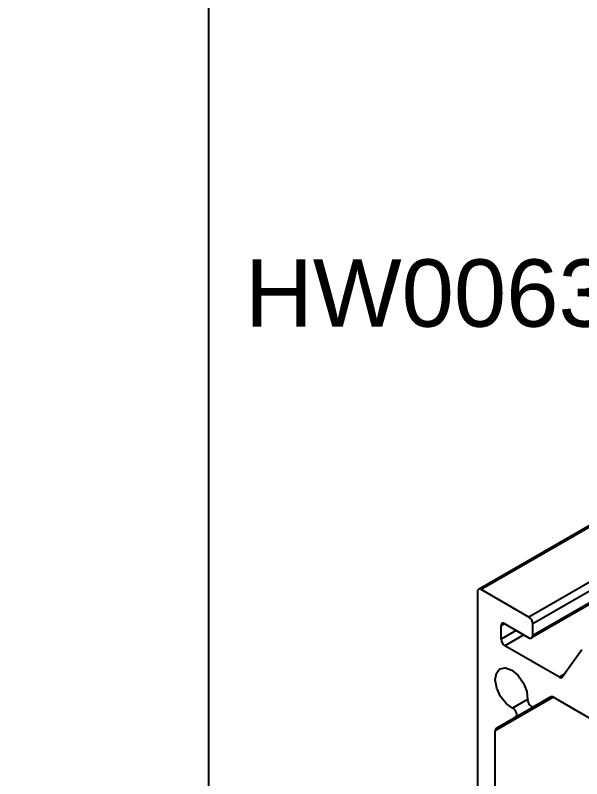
# Model space of a CAD drawing. Extents: x -0.54 to 6.36, y -7.35 to 0.
# Drawn here: x -0.539 to 1.038, y -4.712 to -2.585 of the extents above; entities that cross this region are included whole.
import ezdxf
from ezdxf import colors
from ezdxf.entities.mleader import LeaderData, LeaderLine
from ezdxf.math import Vec2, Vec3

# ---------------------------------------------------------------- set-up
doc = ezdxf.new("R2010")
doc.units = 0
doc.header["$LTSCALE"] = 0.5
doc.header["$MEASUREMENT"] = 0
doc.layers.add('FAB DWG', color=221, linetype='CONTINUOUS')
doc.layers.add('Housing', color=150, linetype='CONTINUOUS')
doc.layers.add('Text-Unprinted', color=131, linetype='CONTINUOUS', plot=False)
doc.styles.add('LSAD_Standard', font='arial.ttf')

msp = doc.modelspace()

# ---------------------------------------------------------------- linework, layer by layer
at = {"layer": 'Housing', "linetype": 'Continuous', "transparency": 16777216}
for p, q in [((2.2301, -3.3299), (0.7511, -4.1841)), ((2.2347, -3.3325), (0.7585, -4.1847)), ((1.7081, -3.79), (0.8915, -4.2615)), ((1.7022, -3.8179), (0.9021, -4.2799)), ((1.7043, -3.8493), (0.9021, -4.3125)), ((1.7057, -3.8535), (0.8989, -4.3192))]:
    msp.add_line(p, q, dxfattribs=at)
at = {"layer": 'Housing', "transparency": 16777216}
for p, q in [((0.8915, -4.2615), (0.7585, -4.1847)), ((0.7479, -4.1909), (0.7479, -6.5343)), ((0.8243, -4.2799), (0.8137, -4.286)), ((0.8137, -4.3227), (0.8137, -4.286)), ((0.8243, -4.2799), (0.8915, -4.3186)), ((0.9021, -4.3125), (0.9021, -4.2798)), ((0.8561, -4.2982), (0.8137, -4.3227)), ((0.8773, -4.3105), (0.8243, -4.3411)), ((0.9761, -4.4288), (0.8243, -4.3411)), ((1.0384, -4.3524), (0.9853, -4.4279)), ((0.9906, -4.4204), (0.9761, -4.4288)), ((0.96, -4.4847), (0.7974, -4.5786)), ((0.9529, -4.4837), (0.8005, -4.5717)), ((0.9528, -4.4838), (0.8541, -4.5407)), ((0.9527, -4.4838), (0.9059, -4.5108)), ((0.9059, -4.5108), (0.9524, -4.484)), ((0.9599, -4.4847), (1.1115, -4.5722)), ((0.8878, -4.4909), (0.8459, -4.5151)), ((0.8005, -4.5717), (0.8541, -4.5407)), ((0.7974, -5.2559), (0.7974, -4.5786))]:
    msp.add_line(p, q, dxfattribs=at)
at = {"layer": 'Housing', "transparency": 16777216, "flags": 128}
for points in [[(0.8459, -4.5151), (0.8279, -4.5019), (0.8122, -4.4822), (0.8015, -4.4591), (0.7974, -4.4362), (0.8007, -4.4174), (0.8107, -4.4057), (0.8259, -4.4029), (0.8437, -4.4095), (0.8615, -4.4244), (0.8762, -4.4453), (0.8854, -4.4687), (0.8878, -4.4909)], [(0.8878, -4.4909), (0.8881, -4.4947), (0.8893, -4.4988), (0.8913, -4.5029), (0.894, -4.5065), (0.8971, -4.5092), (0.9003, -4.511), (0.9033, -4.5115), (0.9059, -4.5108)], [(0.8541, -4.5407), (0.856, -4.5389), (0.8571, -4.536), (0.8572, -4.5323), (0.8563, -4.5282), (0.8545, -4.5241), (0.852, -4.5203), (0.8491, -4.5172), (0.8459, -4.5151)]]:
    msp.add_lwpolyline(points, dxfattribs=at)
at = {"layer": 'Housing', "transparency": 16777216}
for centre, radius, start, end in [((0.7544, -4.1898), 0.00655, 50.798, 189.2127), ((0.879, -4.2809), 0.0231, 2.6047, 57.3953), ((0.8202, -4.2849), 0.00655, 50.7977, 189.213), ((0.8956, -4.3136), 0.00655, 230.7949, 9.2159), ((0.8367, -4.3217), 0.0231, 182.606, 237.394), ((0.9803, -4.4236), 0.0066, 230.7497, 319.4693), ((0.9555, -4.4909), 0.00754, 54.3817, 114.314), ((0.8049, -4.5778), 0.00755, 125.6982, 185.6193)]:
    msp.add_arc(centre, radius, start, end, dxfattribs=at)
at = {"layer": 'Text-Unprinted', "ltscale": 0.5, "transparency": 16777216}
msp.add_lwpolyline([(0, 0), (5.2196, 0), (5.2196, -7.3468), (0, -7.3468)], close=True, dxfattribs=at)

# ---------------------------------------------------------------- leaders
at = {"layer": 'FAB DWG', "ltscale": 0.5, "transparency": 16777216}
ml = msp.add_multileader_mtext('Standard', dxfattribs=at)
ml.set_content('\\A1;HW00632 ', color=256, style='LSAD_Standard')
ml.set_leader_properties()
ml.build(insert=Vec2(0, 0))
ml.multileader.update_dxf_attribs({"text_left_attachment_type": 2, "text_right_attachment_type": 2, "dogleg_length": 0.36, "arrow_head_size": 0.1875})
ctx = ml.context
ctx.base_point, ctx.char_height, ctx.arrow_head_size, ctx.landing_gap_size, ctx.plane_origin = Vec3(0.045, -3.3606), 0.1875, 0.1875, 0.09, Vec3(-0.6099, 13.3972)
ctx.left_attachment, ctx.right_attachment, ctx.text_align_type = 2, 2, 2
notes = []
notes.append((ctx, [(0, (1, 1, 0), (1.4461, -3.3606), (-1, 0), 0.0912, [(0, [(1.7436, -3.8159)], 0, [])])]))
ctx.mtext.insert, ctx.mtext.width, ctx.mtext.defined_height, ctx.mtext.alignment, ctx.mtext.flow_direction = Vec3(1.265, -3.2648), 1.804383, 0.6491, 3, 5
for ctx, leaders in notes:
    for number, flags, end, landing, length, lines in leaders:
        leader = LeaderData()
        leader.index, (leader.has_last_leader_line, leader.has_dogleg_vector, leader.attachment_direction) = number, flags
        leader.last_leader_point, leader.dogleg_vector, leader.dogleg_length = Vec3(end), Vec3(landing), length
        for number, points, colour, breaks in lines:
            line = LeaderLine()
            line.index, line.vertices, line.color, line.breaks = number, Vec3.list(points), colors.encode_raw_color(colour), breaks
            leader.lines.append(line)
        ctx.leaders.append(leader)

doc.saveas('drawing.dxf')
